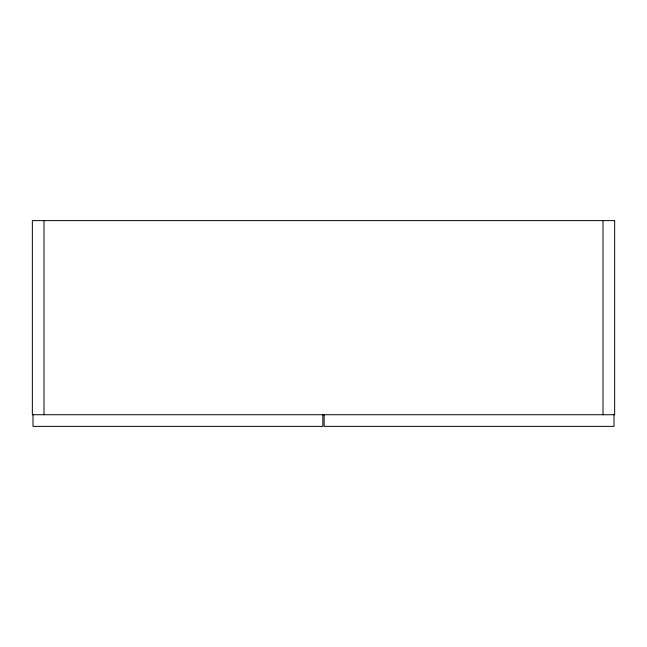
<?xml version="1.0" encoding="UTF-8"?>
<svg xmlns="http://www.w3.org/2000/svg" width="647" height="647" viewBox="0 0 647 647"><rect width="100%" height="100%" fill="white"/><g stroke="black" fill="none" stroke-linecap="round" stroke-linejoin="round"><path stroke-width="0.97" d="M614.003 414.727L614.003 426.373L324.147 426.373L324.147 414.727M603.004 220.627L603.004 414.727M322.853 414.727L322.853 426.373L32.997 426.373L32.997 414.727M43.996 220.627L43.996 414.727M614.65 220.627L32.35 220.627L32.35 414.727L614.65 414.727L614.65 220.627"/></g></svg>
